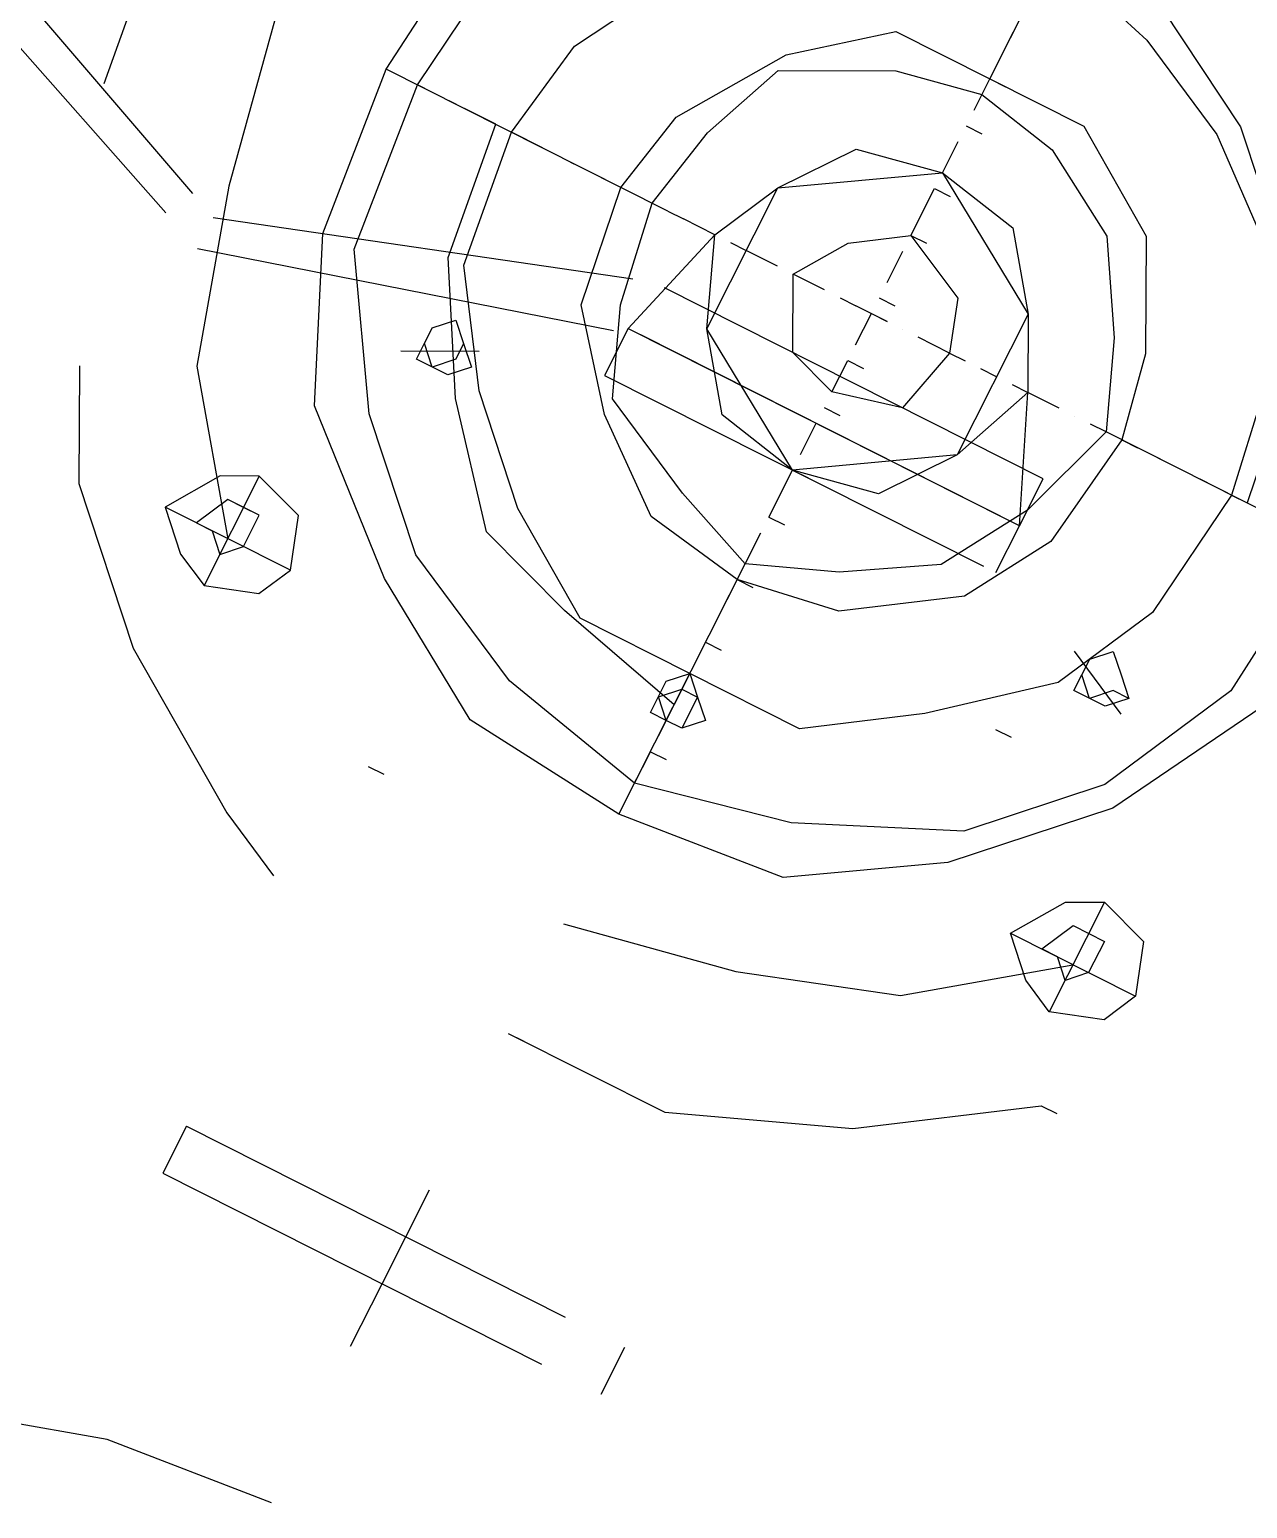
# Model space of a CAD drawing. Header units: metres. Extents: x 0 to 547597, y 0 to 1844684.
# Drawn here: x 543420.4041 to 543420.6912, y 1844513.9001 to 1844514.2489 of the extents above; entities that cross this region are included whole.
import ezdxf

# ---------------------------------------------------------------- set-up
doc = ezdxf.new("R2010")
doc.units = ezdxf.units.M
doc.linetypes.add('DASHED', pattern=[0.75, 0.5, -0.25])
doc.layers.add('5_Thep', color=4, linetype='Continuous')
doc.layers.add('TB220kVtuonglai', color=8, linetype='DASHED')

# ---------------------------------------------------------------- blocks, each defined once
blk = doc.blocks.new('MBA220-MB')
at = {"color": 1}
for points in [[(-603.41, -735.66), (-669.54, -735.66), (-661.27, -694.34), (-644.74, -661.27), (-615.81, -632.34), (-578.61, -611.68), (-541.42, -607.54), (-500.09, -611.68), (-462.89, -632.34), (-433.96, -661.27), (-413.29, -694.34), (-409.16, -735.66), (-413.29, -776.99), (-433.96, -810.06), (-462.89, -843.12), (-500.09, -859.65), (-541.42, -863.79), (-578.61, -859.65), (-615.81, -843.12), (-644.74, -810.06), (-661.27, -776.99), (-669.54, -735.66)], [(-541.42, -607.54), (-541.42, -673.67)], [(-442.23, -624.08), (-438.09, -611.68), (-425.69, -607.54), (-417.43, -611.68), (-413.29, -624.08), (-417.43, -632.34), (-425.69, -640.61), (-438.09, -632.34), (-442.23, -624.08), (-413.29, -624.08)], [(-425.69, -640.61), (-425.69, -607.54)], [(-351.3, -735.66), (-351.3, -694.34), (-367.83, -653.01), (-392.63, -615.81), (-392.63, -611.68)], [(-417.43, -735.66), (-425.69, -772.86), (-442.23, -805.92), (-467.02, -830.72), (-500.09, -851.39), (-541.42, -855.52), (-574.48, -851.39), (-611.68, -830.72), (-636.47, -805.92), (-653.01, -772.86), (-657.14, -735.66), (-653.01, -698.47), (-636.47, -661.27), (-611.68, -636.47), (-574.48, -619.94), (-541.42, -615.81), (-500.09, -619.94), (-467.02, -636.47), (-442.23, -661.27), (-425.69, -698.47), (-417.43, -735.66)], [(-433.96, -624.08), (-433.96, -619.94), (-425.69, -619.94), (-425.69, -619.94), (-421.56, -624.08), (-425.69, -628.21), (-425.69, -632.34), (-433.96, -628.21), (-433.96, -619.94), (-425.69, -619.94), (-421.56, -624.08), (-425.69, -628.21), (-425.69, -632.34), (-433.96, -628.21), (-433.96, -624.08)], [(-380.23, -735.66), (-388.5, -694.34), (-400.9, -657.14), (-425.69, -624.08)], [(-636.47, -735.66), (-636.47, -706.73), (-619.94, -677.8), (-595.14, -653.01), (-570.35, -640.61), (-541.42, -636.47)], [(-541.42, -640.61), (-541.42, -636.47)], [(-446.36, -735.66), (-446.36, -764.6), (-462.89, -789.39), (-483.55, -810.06), (-508.35, -826.59), (-541.42, -830.72), (-566.21, -826.59), (-595.14, -810.06), (-615.81, -789.39), (-628.21, -764.6), (-636.47, -735.66), (-628.21, -706.73), (-615.81, -681.94), (-595.14, -657.14), (-566.21, -644.74), (-541.42, -640.61), (-508.35, -644.74), (-483.55, -657.14), (-462.89, -681.94), (-446.36, -706.73), (-446.36, -735.66)], [(-541.42, -640.61), (-541.42, -648.87)], [(-495.95, -648.87), (-491.82, -644.74), (-487.69, -640.61), (-483.55, -644.74), (-483.55, -653.01), (-491.82, -653.01), (-495.95, -648.87), (-491.82, -644.74), (-487.69, -640.61), (-487.69, -644.74), (-483.55, -648.87), (-487.69, -653.01), (-487.69, -653.01), (-491.82, -653.01), (-495.95, -648.87)], [(-491.82, -657.14), (-483.55, -640.61)], [(-541.42, -653.01), (-541.42, -653.01)], [(-541.42, -657.14), (-541.42, -661.27)], [(-467.02, -665.4), (-467.02, -661.27)], [(-541.42, -669.54), (-541.42, -665.4)], [(-603.41, -735.66), (-603.41, -710.87), (-586.88, -686.07), (-562.08, -673.67), (-541.42, -669.54), (-512.49, -673.67), (-491.82, -686.07), (-475.29, -710.87), (-471.16, -735.66), (-475.29, -760.46), (-491.82, -781.13), (-512.49, -797.66), (-541.42, -801.79), (-562.08, -797.66), (-586.88, -781.13), (-603.41, -760.46), (-603.41, -735.66)], [(-475.29, -735.66), (-483.55, -756.33), (-495.95, -781.13), (-516.62, -789.39), (-541.42, -793.53), (-562.08, -789.39), (-582.75, -781.13), (-595.14, -756.33), (-599.28, -735.66), (-595.14, -715), (-582.75, -694.34), (-562.08, -681.94), (-541.42, -673.67), (-516.62, -681.94), (-495.95, -694.34), (-483.55, -715), (-475.29, -735.66)], [(-541.42, -673.67), (-541.42, -677.8)], [(-297.57, -793.53), (-297.57, -677.8)], [(-297.57, -793.53), (-285.17, -793.53), (-285.17, -677.8), (-297.57, -677.8)], [(-541.42, -681.94), (-541.42, -681.94)], [(-512.49, -681.94), (-541.42, -694.34)], [(-541.42, -776.99), (-512.49, -785.26), (-512.49, -681.94)], [(-524.88, -681.94), (-524.88, -785.26)], [(-512.49, -681.94), (-524.88, -681.94)], [(-512.49, -785.26), (-500.09, -785.26), (-500.09, -681.94), (-512.49, -681.94)], [(-512.49, -681.94), (-512.49, -785.26)], [(-500.09, -785.26), (-500.09, -681.94)], [(-541.42, -686.07), (-541.42, -694.34)], [(-500.09, -735.66), (-504.22, -756.33), (-520.75, -768.73), (-541.42, -776.99), (-557.95, -768.73), (-574.48, -756.33), (-578.61, -735.66), (-574.48, -715), (-557.95, -702.6), (-541.42, -694.34), (-520.75, -702.6), (-504.22, -715), (-500.09, -735.66)], [(-541.42, -698.47), (-541.42, -694.34)], [(-557.95, -702.6), (-520.75, -702.6), (-500.09, -735.66), (-520.75, -768.73), (-557.95, -768.73), (-578.61, -735.66), (-557.95, -702.6)], [(-541.42, -702.6), (-541.42, -706.73)], [(-541.42, -715), (-541.42, -710.87)], [(-520.75, -735.66), (-524.88, -748.06), (-541.42, -756.33), (-553.82, -748.06), (-562.08, -735.66), (-553.82, -719.13), (-541.42, -715), (-524.88, -719.13), (-520.75, -735.66)], [(-541.42, -715), (-541.42, -723.27)], [(-541.42, -727.4), (-541.42, -727.4)], [(-446.36, -735.66), (-442.23, -731.53), (-438.09, -727.4), (-433.96, -731.53), (-433.96, -735.66), (-433.96, -739.8), (-442.23, -739.8), (-446.36, -735.66), (-442.23, -731.53), (-433.96, -731.53), (-433.96, -735.66), (-433.96, -735.66), (-438.09, -739.8), (-442.23, -735.66), (-446.36, -735.66)], [(-603.41, -735.66), (-603.41, -731.53)], [(-591.01, -735.66), (-591.01, -731.53)], [(-574.48, -735.66), (-574.48, -731.53)], [(-562.08, -735.66), (-562.08, -731.53)], [(-545.55, -735.66), (-545.55, -731.53)], [(-541.42, -731.53), (-541.42, -739.8)], [(-541.42, -735.66), (-541.42, -731.53)], [(-541.42, -735.66), (-541.42, -731.53)], [(-529.02, -735.66), (-529.02, -731.53)], [(-516.62, -735.66), (-516.62, -731.53)], [(-500.09, -735.66), (-500.09, -731.53)], [(-487.69, -735.66), (-487.69, -731.53)], [(-471.16, -735.66), (-471.16, -731.53)], [(-454.62, -735.66), (-454.62, -731.53)], [(-442.23, -735.66), (-442.23, -731.53)], [(-425.69, -735.66), (-425.69, -731.53)], [(-351.3, -735.66), (-351.3, -731.53)], [(-611.68, -735.66), (-615.81, -735.66)], [(-595.14, -735.66), (-603.41, -735.66)], [(-578.61, -735.66), (-586.88, -735.66)], [(-562.08, -735.66), (-574.48, -735.66)], [(-549.68, -735.66), (-557.95, -735.66)], [(-533.15, -735.66), (-541.42, -735.66)], [(-438.09, -735.66), (-446.36, -768.73), (-454.62, -793.53), (-479.42, -814.19), (-508.35, -830.72), (-541.42, -834.86)], [(-520.75, -735.66), (-529.02, -735.66)], [(-504.22, -735.66), (-512.49, -735.66)], [(-487.69, -735.66), (-500.09, -735.66)], [(-475.29, -735.66), (-483.55, -735.66)], [(-409.16, -735.66), (-475.29, -735.66)], [(-458.76, -735.66), (-467.02, -735.66)], [(-446.36, -735.66), (-454.62, -735.66)], [(-446.36, -735.66), (-429.83, -735.66)], [(-429.83, -735.66), (-438.09, -735.66)], [(-417.43, -735.66), (-425.69, -735.66)], [(-285.17, -735.66), (-309.97, -735.66)], [(-268.64, -735.66), (-285.17, -735.66)], [(-227.31, -735.66), (-223.18, -776.99), (-210.78, -818.32), (-190.12, -855.52), (-181.85, -855.52)], [(-541.42, -743.93), (-541.42, -739.8)], [(-541.42, -748.06), (-541.42, -756.33)], [(-541.42, -756.33), (-541.42, -756.33)], [(-541.42, -760.46), (-541.42, -768.73)], [(-541.42, -772.86), (-541.42, -768.73)], [(-541.42, -776.99), (-541.42, -785.26)], [(-483.55, -884.45), (-512.49, -781.13)], [(-541.42, -789.39), (-541.42, -785.26)], [(-491.82, -884.45), (-524.88, -785.26)], [(-541.42, -789.39), (-541.42, -801.79)], [(-392.63, -793.53), (-392.63, -789.39)], [(-541.42, -801.79), (-541.42, -801.79)], [(-541.42, -801.79), (-541.42, -863.79)], [(-446.36, -896.85), (-421.56, -884.45), (-392.63, -855.52), (-367.83, -818.32), (-359.57, -801.79)], [(-541.42, -805.92), (-541.42, -814.19)], [(-541.42, -818.32), (-541.42, -814.19)], [(-495.95, -822.46), (-491.82, -818.32), (-487.69, -814.19), (-483.55, -818.32), (-483.55, -826.59), (-491.82, -826.59), (-495.95, -822.46), (-491.82, -818.32), (-487.69, -818.32), (-483.55, -822.46), (-487.69, -826.59), (-491.82, -826.59), (-495.95, -822.46)], [(-491.82, -814.19), (-483.55, -830.72)], [(-541.42, -822.46), (-541.42, -830.72)], [(-541.42, -830.72), (-541.42, -830.72)], [(-442.23, -847.25), (-438.09, -855.52), (-425.69, -863.79), (-417.43, -855.52), (-413.29, -847.25), (-417.43, -834.86), (-425.69, -830.72), (-438.09, -834.86), (-442.23, -847.25), (-413.29, -847.25)], [(-425.69, -830.72), (-425.69, -863.79)], [(-541.42, -834.86), (-541.42, -843.12)], [(-541.42, -847.25), (-541.42, -843.12)], [(-433.96, -847.25), (-433.96, -851.39), (-425.69, -855.52), (-425.69, -851.39), (-421.56, -847.25), (-425.69, -843.12), (-433.96, -843.12), (-433.96, -851.39), (-425.69, -855.52), (-425.69, -851.39), (-421.56, -847.25), (-425.69, -843.12), (-433.96, -843.12), (-433.96, -847.25)], [(-541.42, -892.72), (-500.09, -884.45), (-458.76, -872.05), (-425.69, -847.25)], [(-541.42, -851.39), (-541.42, -855.52)], [(-533.15, -1086.97), (-533.15, -983.64), (-491.82, -884.45)], [(-524.88, -987.77), (-483.55, -884.45)], [(-632.34, -896.85), (-619.94, -905.12), (-582.75, -921.65), (-541.42, -925.78), (-508.35, -921.65)]]:
    blk.add_lwpolyline(points, dxfattribs=at)
blk = doc.blocks.new('mb moiTQK')
at = {"layer": 'TB220kVtuonglai', "ltscale": 3000, "xscale": 0.001, "yscale": 0.001, "zscale": 0.001}
blk.add_blockref('MBA220-MB', (-20.05166, -82.51016), dxfattribs=at)
blk = doc.blocks.new('ACAD-DinhViTuyenDz220kV')
blk.add_circle((543470.18793, 1844560.06958), 117.55145)
at = {"layer": '5_Thep', "rotation": 243.2403583287449}
blk.add_blockref('mb moiTQK', (543485.661, 1844458.313), dxfattribs=at)

msp = doc.modelspace()

# ---------------------------------------------------------------- block references
msp.add_blockref('ACAD-DinhViTuyenDz220kV', (0, 0))

doc.saveas('drawing.dxf')
